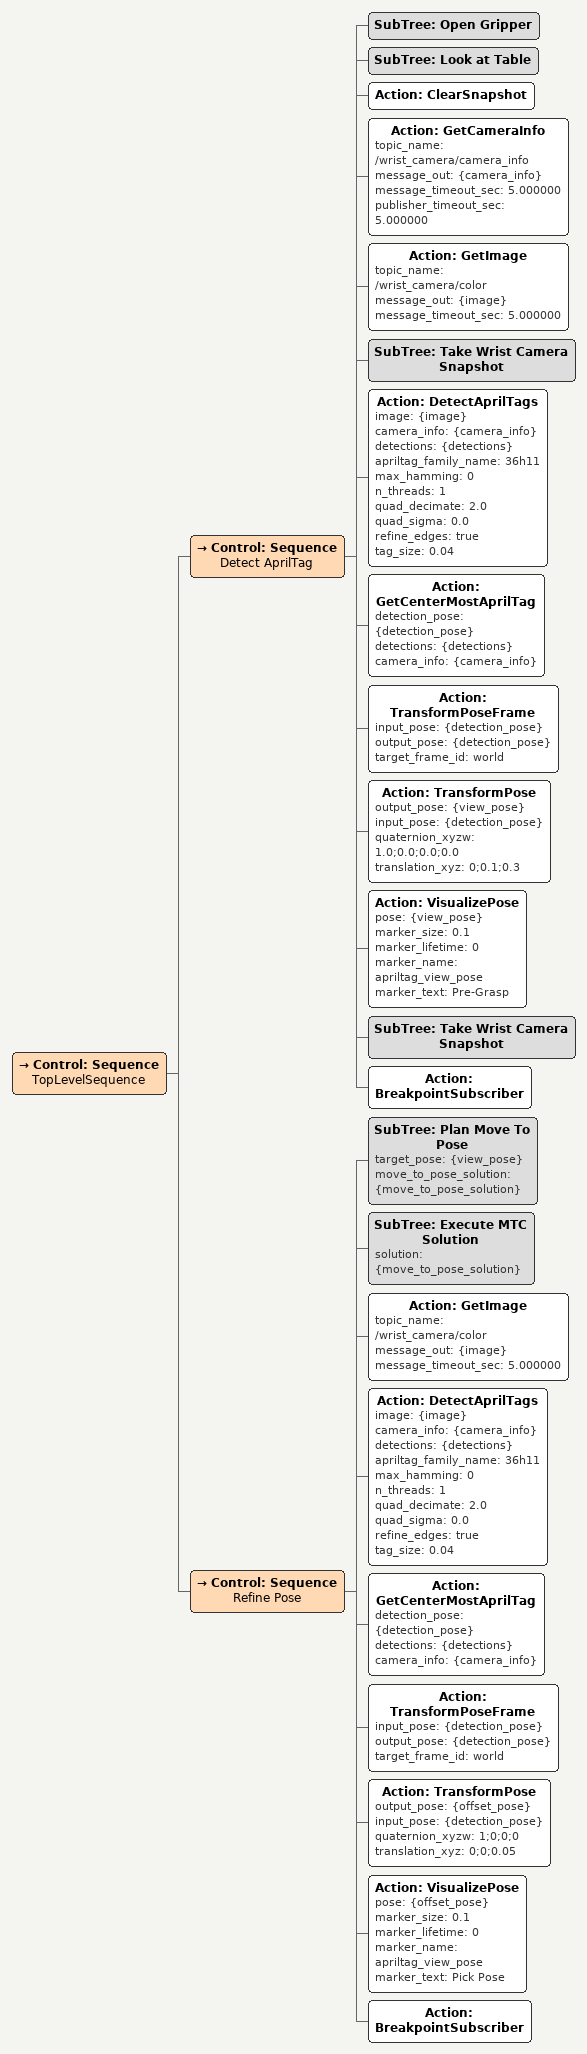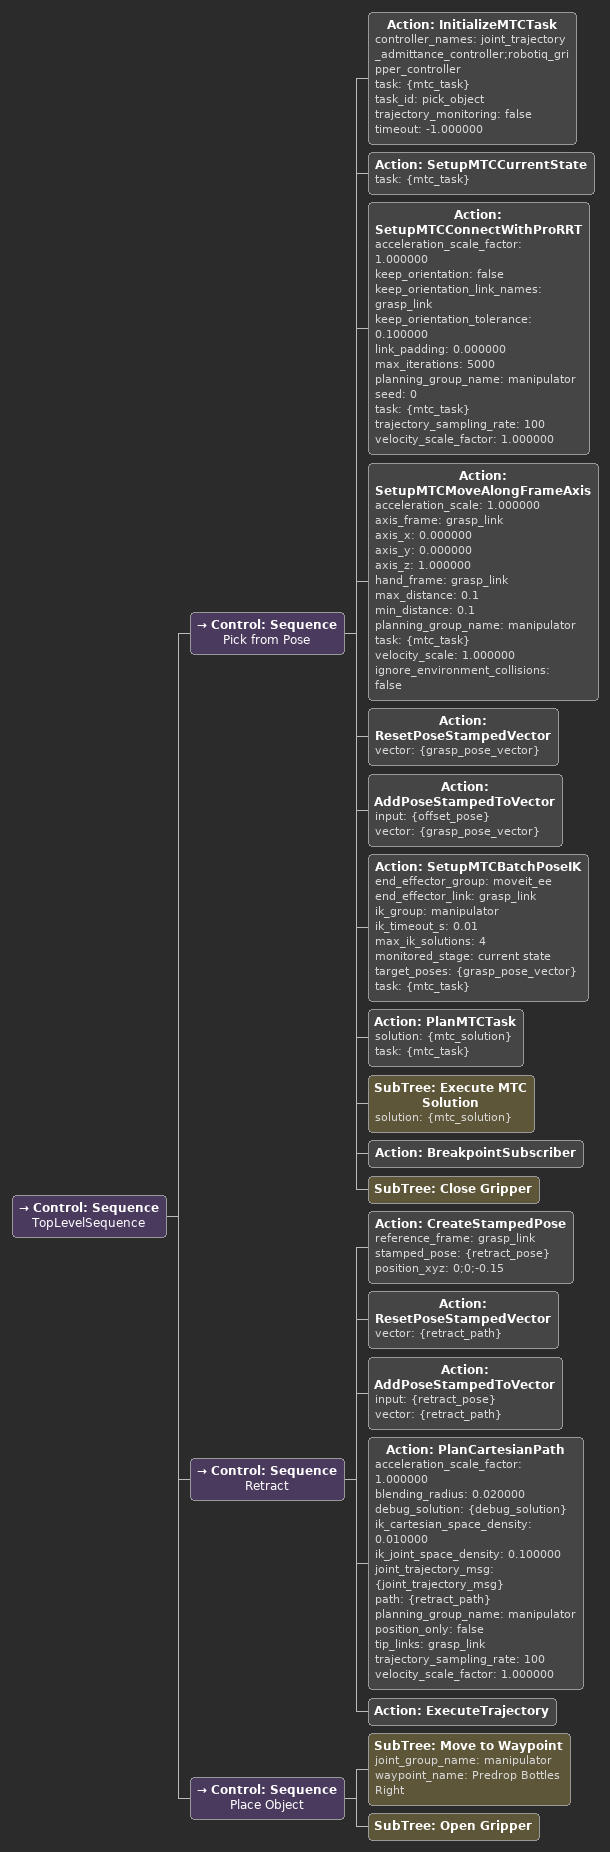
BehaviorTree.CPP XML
<Control ID="Sequence" name="TopLevelSequence">
  <Control ID="Sequence" name="Detect AprilTag">
    <!--Ensure gripper is open before scanning-->
    <SubTree ID="Open Gripper"/>
    <!--Move to a top-down view of the table-->
    <SubTree ID="Look at Table"/>
    <!--Capture a fresh wrist camera image-->
    <Action ID="ClearSnapshot"/>
    <Action ID="GetCameraInfo" topic_name="/wrist_camera/camera_info" message_out="{camera_info}" message_timeout_sec="5.000000" publisher_timeout_sec="5.000000"/>
    <Action ID="GetImage" topic_name="/wrist_camera/color" message_out="{image}" message_timeout_sec="5.000000"/>
    <SubTree ID="Take Wrist Camera Snapshot"/>
    <!--Detect AprilTag and compute a pre-grasp viewpoint offset above it-->
    <Action ID="DetectAprilTags" image="{image}" camera_info="{camera_info}" detections="{detections}" apriltag_family_name="36h11" max_hamming="0" n_threads="1" quad_decimate="2.0" quad_sigma="0.0" refine_edges="true" tag_size="0.04"/>
    <Action ID="GetCenterMostAprilTag" detection_pose="{detection_pose}" detections="{detections}" camera_info="{camera_info}"/>
    <Action ID="TransformPoseFrame" input_pose="{detection_pose}" output_pose="{detection_pose}" target_frame_id="world"/>
    <Action ID="TransformPose" output_pose="{view_pose}" input_pose="{detection_pose}" quaternion_xyzw="1.0;0.0;0.0;0.0" translation_xyz="0;0.1;0.3"/>
    <Action ID="VisualizePose" pose="{view_pose}" marker_size="0.1" marker_lifetime="0" marker_name="apriltag_view_pose" marker_text="Pre-Grasp"/>
    <!--Pause for operator review of the pre-grasp pose-->
    <SubTree ID="Take Wrist Camera Snapshot"/>
    <Action ID="BreakpointSubscriber"/>
  </Control>
  <Control ID="Sequence" name="Refine Pose">
    <!--Move to the pre-grasp viewpoint above the detected tag-->
    <SubTree ID="Plan Move To Pose" target_pose="{view_pose}" move_to_pose_solution="{move_to_pose_solution}"/>
    <SubTree ID="Execute MTC Solution" solution="{move_to_pose_solution}"/>
    <!--Re-detect the tag from closer range for a more accurate pose-->
    <Action ID="GetImage" topic_name="/wrist_camera/color" message_out="{image}" message_timeout_sec="5.000000"/>
    <Action ID="DetectAprilTags" image="{image}" camera_info="{camera_info}" detections="{detections}" apriltag_family_name="36h11" max_hamming="0" n_threads="1" quad_decimate="2.0" quad_sigma="0.0" refine_edges="true" tag_size="0.04"/>
    <Action ID="GetCenterMostAprilTag" detection_pose="{detection_pose}" detections="{detections}" camera_info="{camera_info}"/>
    <Action ID="TransformPoseFrame" input_pose="{detection_pose}" output_pose="{detection_pose}" target_frame_id="world"/>
    <!--Apply a small Z offset to position the grasp just above the tag surface-->
    <Action ID="TransformPose" output_pose="{offset_pose}" input_pose="{detection_pose}" quaternion_xyzw="1;0;0;0" translation_xyz="0;0;0.05"/>
    <Action ID="VisualizePose" pose="{offset_pose}" marker_size="0.1" marker_lifetime="0" marker_name="apriltag_view_pose" marker_text="Pick Pose"/>
    <!--Pause for operator review of the refined grasp pose-->
    <Action ID="BreakpointSubscriber"/>
  </Control>
</Control>

<Control ID="Sequence" name="TopLevelSequence">
  <Control ID="Sequence" name="Pick from Pose">
    <!--Initialize MTC pick task-->
    <Action ID="InitializeMTCTask" controller_names="joint_trajectory_admittance_controller;robotiq_gripper_controller" task="{mtc_task}" task_id="pick_object" trajectory_monitoring="false" timeout="-1.000000"/>
    <Action ID="SetupMTCCurrentState" task="{mtc_task}"/>
    <Action ID="SetupMTCConnectWithProRRT" acceleration_scale_factor="1.000000" keep_orientation="false" keep_orientation_link_names="grasp_link" keep_orientation_tolerance="0.100000" link_padding="0.000000" max_iterations="5000" planning_group_name="manipulator" seed="0" task="{mtc_task}" trajectory_sampling_rate="100" velocity_scale_factor="1.000000"/>
    <!--Approach along grasp_link Z axis-->
    <Action ID="SetupMTCMoveAlongFrameAxis" acceleration_scale="1.000000" axis_frame="grasp_link" axis_x="0.000000" axis_y="0.000000" axis_z="1.000000" hand_frame="grasp_link" max_distance="0.1" min_distance="0.1" planning_group_name="manipulator" task="{mtc_task}" velocity_scale="1.000000" ignore_environment_collisions="false"/>
    <!--Solve IK for the grasp pose-->
    <Action ID="ResetPoseStampedVector" vector="{grasp_pose_vector}"/>
    <Action ID="AddPoseStampedToVector" input="{offset_pose}" vector="{grasp_pose_vector}"/>
    <Action ID="SetupMTCBatchPoseIK" end_effector_group="moveit_ee" end_effector_link="grasp_link" ik_group="manipulator" ik_timeout_s="0.01" max_ik_solutions="4" monitored_stage="current state" target_poses="{grasp_pose_vector}" task="{mtc_task}"/>
    <Action ID="PlanMTCTask" solution="{mtc_solution}" task="{mtc_task}"/>
    <SubTree ID="Execute MTC Solution" solution="{mtc_solution}"/>
    <!--Close gripper to grasp the object-->
    <Action ID="BreakpointSubscriber"/>
    <SubTree ID="Close Gripper"/>
  </Control>
  <Control ID="Sequence" name="Retract">
    <!--Retract away from the grasp-->
    <Action ID="CreateStampedPose" reference_frame="grasp_link" stamped_pose="{retract_pose}" position_xyz="0;0;-0.15"/>
    <Action ID="ResetPoseStampedVector" vector="{retract_path}"/>
    <Action ID="AddPoseStampedToVector" input="{retract_pose}" vector="{retract_path}"/>
    <Action ID="PlanCartesianPath" acceleration_scale_factor="1.000000" blending_radius="0.020000" debug_solution="{debug_solution}" ik_cartesian_space_density="0.010000" ik_joint_space_density="0.100000" joint_trajectory_msg="{joint_trajectory_msg}" path="{retract_path}" planning_group_name="manipulator" position_only="false" tip_links="grasp_link" trajectory_sampling_rate="100" velocity_scale_factor="1.000000"/>
    <Action ID="ExecuteTrajectory"/>
  </Control>
  <Control ID="Sequence" name="Place Object">
    <!--Carry the object to the far-right drop-off position-->
    <SubTree ID="Move to Waypoint" joint_group_name="manipulator" waypoint_name="Predrop Bottles Right"/>
    <!--Release the object-->
    <SubTree ID="Open Gripper"/>
  </Control>
</Control>
